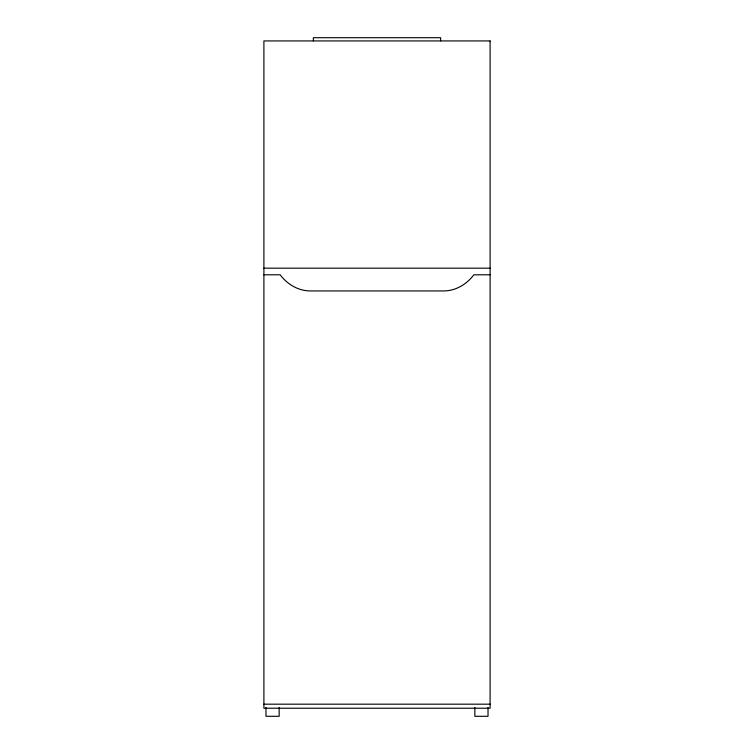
<?xml version="1.0" encoding="UTF-8"?>
<svg xmlns="http://www.w3.org/2000/svg" width="754" height="754" viewBox="0 0 754 754"><rect width="100%" height="100%" fill="white"/><g stroke="black" fill="none" stroke-linecap="round" stroke-linejoin="round"><path stroke-width="1.13" d="M263.9 268.179L490.1 268.179M263.9 274.786L280.149 274.786C287.199 284.239 298.405 290.997 310.394 290.94L443.606 290.94C455.595 290.997 466.801 284.239 473.851 274.786L490.1 274.786M263.9 704.179L490.1 704.179M488.026 707.488L488.026 716.3L474.841 716.3L474.841 707.488M440.638 40.886L440.638 37.7L313.362 37.7L313.362 40.886M279.159 707.488L279.159 716.3L265.974 716.3L265.974 707.488M490.1 40.933L263.9 40.933L263.9 708.223L490.1 708.223L490.1 40.933"/></g></svg>
